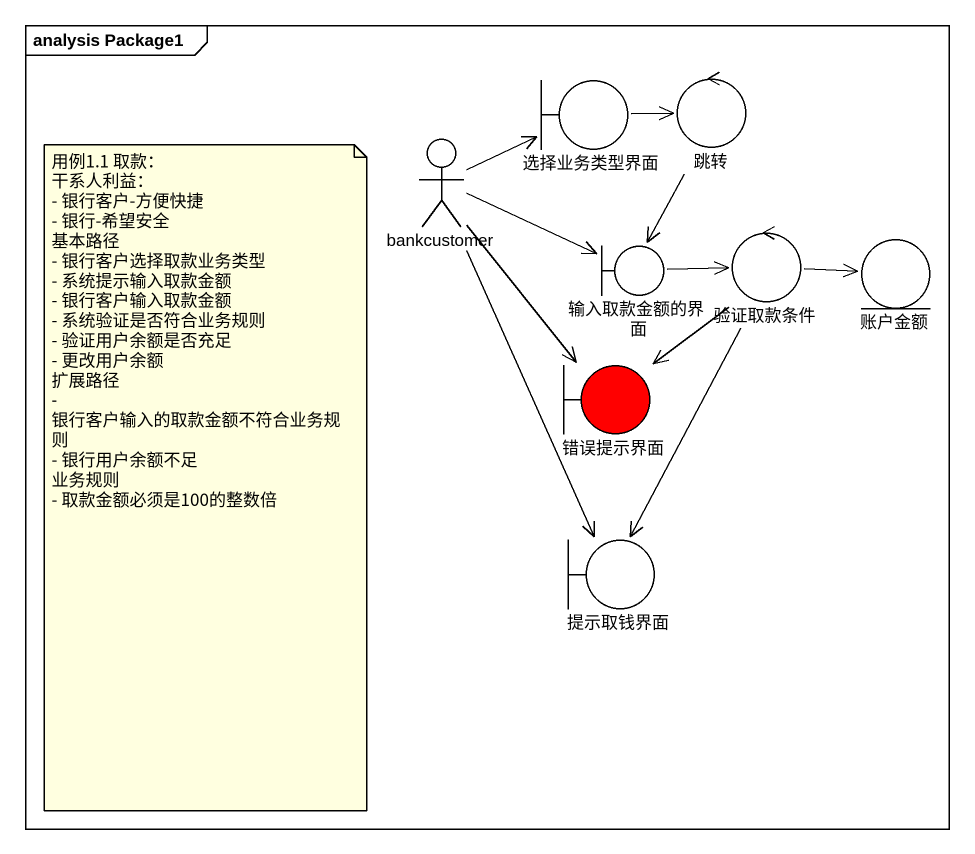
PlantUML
@startuml
mainframe analysis Package1
boundary 选择业务类型界面
control 跳转
actor bankcustomer
boundary 输入取款金额的界面
control 验证取款条件
entity 账户金额
boundary 错误提示界面 #FF0000
boundary 提示取钱界面
选择业务类型界面 -right-> 跳转
跳转 --> 输入取款金额的界面
bankcustomer -right-> 选择业务类型界面
bankcustomer -right-> 输入取款金额的界面
bankcustomer --> 错误提示界面
bankcustomer --> 提示取钱界面
输入取款金额的界面 -right-> 验证取款条件
验证取款条件 -right-> 账户金额
验证取款条件 --> 错误提示界面
验证取款条件 --> 提示取钱界面
note as N1
  用例1.1 取款：
  干系人利益：
  - 银行客户-方便快捷
  - 银行-希望安全
  基本路径
  - 银行客户选择取款业务类型
  - 系统提示输入取款金额
  - 银行客户输入取款金额
  - 系统验证是否符合业务规则
  - 验证用户余额是否充足
  - 更改用户余额
  扩展路径
  - 银行客户输入的取款金额不符合业务规则
  - 银行用户余额不足
  业务规则
  - 取款金额必须是100的整数倍
end note
@enduml
